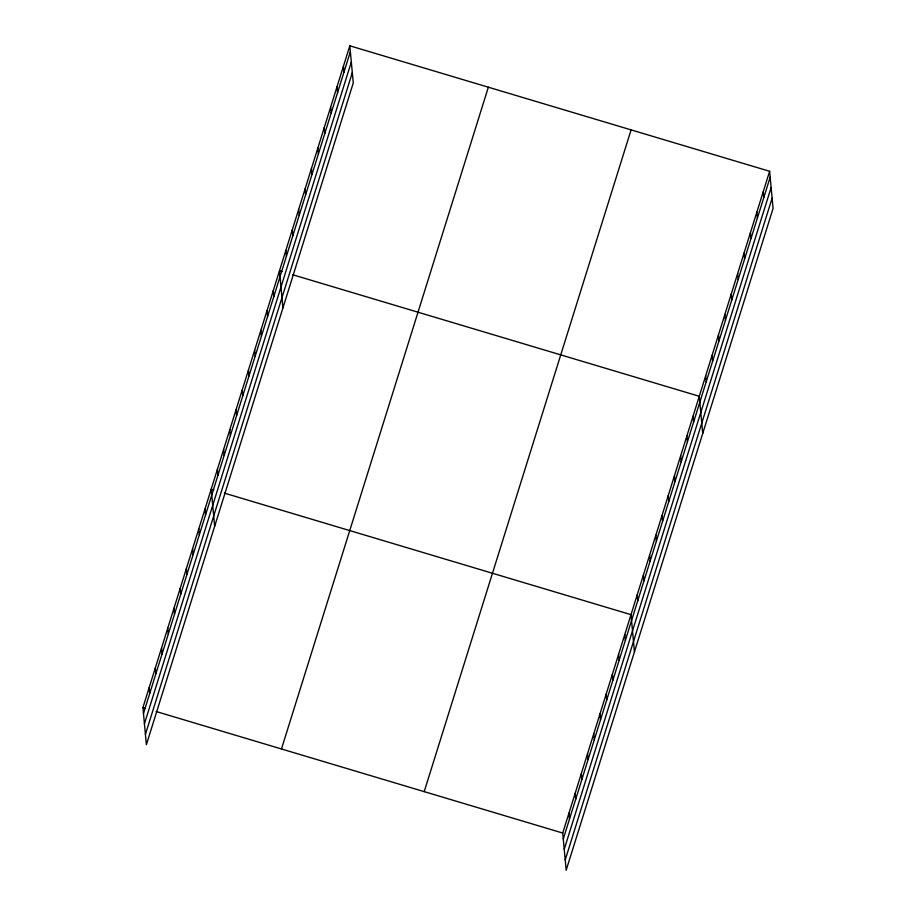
<?xml version="1.0" encoding="UTF-8"?>
<svg xmlns="http://www.w3.org/2000/svg" width="916" height="916" viewBox="0 0 916 916"><rect width="100%" height="100%" fill="white"/><g stroke="black" fill="none" stroke-linecap="round" stroke-linejoin="round"><path stroke-width="1.37" d="M349.82 45.8L353.267 82.955L146.377 744.708L142.93 707.553L349.82 45.8L769.623 171.292L773.07 208.447L566.18 870.2L562.733 833.045L769.623 171.292M143.48 713.461L350.37 51.708M144.43 723.777L351.332 62.013M145.415 734.403L352.317 72.639M281.464 748.967L488.354 87.215M424.2 791.642L631.09 129.877M563.283 838.953L770.173 177.2M564.233 849.269L771.135 187.505M565.218 859.884L772.119 198.131M282.117 271.583L279.483 270.793L282.93 307.948M292.673 274.743L699.286 396.285L702.732 433.44M213.84 489.968L211.207 489.178L214.653 526.334M224.397 493.117L631.01 614.67L634.456 651.826M142.93 707.553L145.564 708.343M156.121 711.503L562.733 833.045M763.234 191.742L763.784 197.65M756.834 212.203L757.383 218.111M750.444 232.653L750.994 238.561M744.044 253.102L744.593 259.01M737.655 273.563L738.204 279.472M731.254 294.013L731.804 299.921M724.865 314.474L725.415 320.382M718.465 334.924L719.014 340.832M712.076 355.374L712.625 361.282M705.675 375.835L706.225 381.743M693.08 416.139L693.618 422.047M686.863 435.993L687.412 441.901M680.657 455.847L681.206 461.756M674.451 475.702L675 481.61M668.245 495.556L668.795 501.464M662.039 515.399L662.589 521.307M655.833 535.253L656.383 541.161M649.627 555.107L650.177 561.016M643.421 574.962L643.971 580.87M637.215 594.816L637.765 600.724M624.804 634.525L625.342 640.433M618.586 654.368L619.136 660.276M612.38 674.222L612.93 680.13M606.174 694.076L606.724 699.984M599.969 713.93L600.518 719.839M593.763 733.785L594.312 739.693M587.557 753.639L588.106 759.547M581.351 773.493L581.9 779.402M575.145 793.348L575.695 799.244M568.939 813.19L569.489 819.099M343.431 66.25L343.981 72.158M337.031 86.711L337.58 92.619M330.642 107.161L331.191 113.069M324.241 127.622L324.791 133.53M317.852 148.071L318.402 153.98M311.451 168.521L312.001 174.429M305.062 188.982L305.612 194.89M298.662 209.432L299.211 215.34M292.273 229.893L292.822 235.801M285.872 250.343L286.422 256.251M273.277 290.647L273.815 296.555M267.06 310.501L267.609 316.409M260.854 330.355L261.404 336.264M254.648 350.21L255.198 356.118M248.442 370.064L248.992 375.972M242.236 389.918L242.786 395.827M236.03 409.761L236.58 415.669M229.824 429.615L230.374 435.524M223.619 449.47L224.168 455.378M217.413 469.324L217.962 475.232M205.001 509.033L205.539 514.941M198.795 528.887L199.333 534.795M192.578 548.741L193.127 554.638M186.372 568.584L186.921 574.492M180.166 588.438L180.715 594.347M173.96 608.293L174.509 614.201M167.754 628.147L168.304 634.055M161.548 648.001L162.098 653.909M155.342 667.856L155.892 673.764M149.136 687.71L149.686 693.618"/></g></svg>
